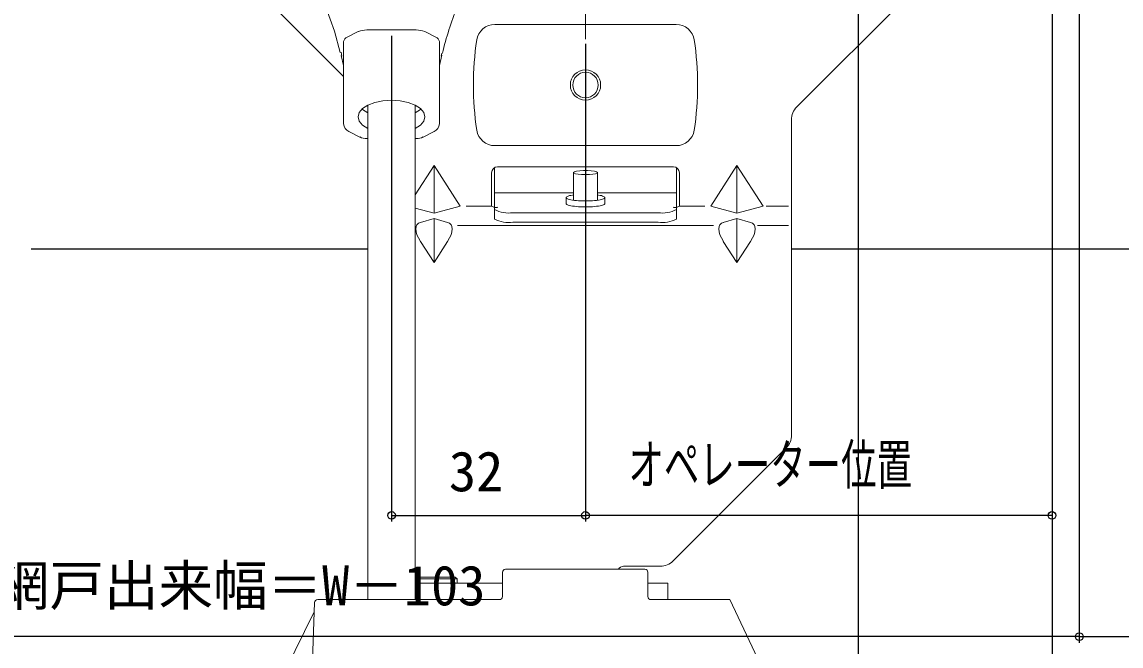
# Model space of a CAD drawing. Units: millimetres, scale not verified. Extents: x -525 to 525, y -783 to 779.
# Drawn here: x 209.2 to 390.6, y -690.4 to -587.5 of the extents above; entities that cross this region are included whole.
import ezdxf
from ezdxf.enums import TextEntityAlignment as Align

# ---------------------------------------------------------------- set-up
doc = ezdxf.new("R2010")
doc.units = ezdxf.units.MM
doc.header["$LTSCALE"] = 4
doc.linetypes.add('DOUBLE_CHAIN2', pattern=[12.8, 9, -1, 0.6, -0.6, 0.6, -1])
doc.layers.add('0-5_YKK_13', color=4, linetype='Continuous', lineweight=18)
doc.layers.add('0-7_YKK_D', color=6, linetype='Continuous')
doc.layers.add('0-9_YSS_K', color=3, linetype='Continuous')
doc.styles.add('ＭＳ ゴシック', font='')
doc.styles.get('ＭＳ ゴシック').set_extended_font_data('MS Gothic')

msp = doc.modelspace()

# ---------------------------------------------------------------- linework, layer by layer
at = {"layer": '0-5_YKK_13'}
for p, q in [((302.241, -526.213), (302.241, -590.295)), ((262.328, -596.476), (244.619, -578.767)), ((359.862, -578.767), (337.119, -601.51)), ((262.914, -589.997), (264.742, -589.083)), ((264.742, -589.083), (264.751, -589.079)), ((266.142, -588.791), (266.156, -588.79)), ((274.299, -588.79), (266.156, -588.79)), ((274.299, -588.79), (274.313, -588.791)), ((275.704, -589.079), (275.714, -589.083)), ((275.714, -589.083), (277.542, -589.997)), ((317.217, -587.889), (287.265, -587.889)), ((262.328, -590.705), (262.328, -590.698)), ((262.328, -590.705), (262.328, -600.231)), ((262.904, -590.002), (262.914, -589.997)), ((277.542, -589.997), (277.551, -590.002)), ((278.128, -590.698), (278.128, -590.705)), ((278.128, -600.231), (278.128, -590.705)), ((261.902, -592.486), (262.017, -593.106)), ((261.918, -592.992), (262.31, -594.688)), ((278.145, -594.691), (278.541, -592.973)), ((278.437, -593.115), (278.526, -592.635)), ((262.328, -600.231), (262.328, -604.302)), ((278.128, -604.302), (278.128, -600.231)), ((266.328, -601.194), (266.328, -607.896)), ((274.128, -607.896), (274.128, -601.194)), ((336.241, -603.631), (336.241, -655.646)), ((263.174, -605.55), (265.002, -606.465)), ((275.454, -606.465), (277.282, -605.55)), ((266.156, -606.717), (266.328, -606.717)), ((274.128, -606.717), (274.299, -606.717)), ((266.328, -607.896), (266.328, -682.789)), ((274.128, -682.789), (274.128, -607.896)), ((287.265, -607.889), (317.217, -607.889)), ((277.241, -619.057), (277.241, -611.159)), ((327.241, -619.057), (327.241, -611.159)), ((286.741, -617.889), (286.741, -612.389)), ((287.241, -620.007), (287.241, -611.523)), ((287.741, -611.389), (316.741, -611.389)), ((300.241, -612.298), (300.241, -616.815)), ((304.241, -616.815), (304.241, -612.298)), ((317.241, -620.007), (317.241, -611.523)), ((317.741, -617.889), (317.741, -612.389)), ((300.241, -615.653), (287.241, -615.653)), ((299.041, -616.457), (299.041, -617.442)), ((317.241, -615.653), (304.241, -615.653)), ((305.441, -617.442), (305.441, -616.457)), ((277.241, -619.057), (274.128, -618.216)), ((281.566, -617.889), (277.241, -619.057)), ((286.741, -617.889), (282.566, -617.889)), ((321.915, -617.889), (317.741, -617.889)), ((327.241, -619.057), (322.915, -617.889)), ((331.566, -617.889), (327.241, -619.057)), ((335.741, -617.889), (332.066, -617.889)), ((274.989, -620.543), (277.241, -619.935)), ((314.241, -618.952), (290.241, -618.952)), ((324.989, -620.543), (327.241, -619.935)), ((281.126, -621.061), (323.356, -621.061)), ((314.241, -620.528), (290.241, -620.528)), ((330.626, -621.061), (335.741, -621.061)), ((316.719, -676.41), (335.362, -657.767)), ((288.541, -678.289), (288.541, -682.289)), ((312.041, -677.789), (289.041, -677.789)), ((308.531, -677.289), (314.798, -677.289)), ((312.541, -682.291), (312.541, -678.289)), ((280.741, -679.089), (274.128, -679.089)), ((281.041, -679.389), (274.128, -679.389)), ((274.128, -680.089), (288.541, -680.089)), ((274.128, -680.089), (274.541, -680.089)), ((279.541, -680.089), (274.541, -680.089)), ((281.041, -679.389), (280.741, -679.089)), ((312.541, -680.089), (315.841, -680.089)), ((315.841, -680.089), (315.841, -682.789)), ((257.542, -683.271), (256.808, -704.306)), ((261.839, -682.789), (258.042, -682.789)), ((288.041, -682.789), (261.839, -682.789)), ((288.041, -682.789), (288.041, -682.789)), ((288.541, -682.289), (288.541, -682.289)), ((322.243, -682.789), (313.041, -682.789)), ((326.04, -682.789), (322.243, -682.789)), ((336.338, -704.467), (326.04, -682.789)), ((257.489, -684.787), (247.666, -704.623))]:
    msp.add_line(p, q, dxfattribs=at)
for points in [[(259.391, -585.026), (260.792, -588.989), (261.755, -592.527)], [(270.228, -600.383), (268.804, -600.476), (267.478, -600.751), (266.339, -601.188), (265.465, -601.758), (264.915, -602.421), (264.728, -603.133), (264.915, -603.844), (265.465, -604.508), (266.328, -605.072)], [(265.38, -601.834), (265.465, -601.91), (266.328, -602.474)], [(274.128, -605.072), (274.991, -604.508), (275.54, -603.844), (275.728, -603.133), (275.54, -602.421), (274.991, -601.758), (274.117, -601.188), (272.978, -600.751), (271.651, -600.476), (270.228, -600.383)], [(274.128, -602.474), (274.991, -601.91), (275.076, -601.834)], [(281.566, -617.889), (277.241, -611.159), (274.128, -616.002)], [(331.566, -617.889), (327.241, -611.159), (322.915, -617.889)], [(300.241, -616.024), (300.119, -616.041), (299.845, -616.088), (299.607, -616.141), (299.407, -616.199), (299.249, -616.26), (299.134, -616.324), (299.064, -616.39), (299.041, -616.457), (299.064, -616.524), (299.134, -616.59), (299.249, -616.654), (299.407, -616.715), (299.607, -616.773), (299.845, -616.825), (300.119, -616.873), (300.423, -616.914), (300.754, -616.949), (301.106, -616.976), (301.475, -616.996), (301.855, -617.009), (302.241, -617.013), (302.626, -617.009), (303.007, -616.996), (303.375, -616.976), (303.728, -616.949), (304.059, -616.914), (304.363, -616.873), (304.636, -616.825), (304.874, -616.773), (305.074, -616.715), (305.233, -616.654), (305.348, -616.59), (305.417, -616.524), (305.441, -616.457), (305.417, -616.39), (305.348, -616.324), (305.233, -616.26), (305.074, -616.199), (304.874, -616.141)], [(304.874, -616.141), (304.636, -616.088), (304.363, -616.041), (304.241, -616.024)], [(299.041, -617.442), (299.064, -617.509), (299.134, -617.575), (299.249, -617.639), (299.407, -617.7), (299.607, -617.757), (299.845, -617.81), (300.119, -617.858), (300.423, -617.899), (300.754, -617.934), (301.106, -617.961), (301.475, -617.981), (301.855, -617.993), (302.241, -617.997), (302.626, -617.993), (303.007, -617.981), (303.375, -617.961), (303.728, -617.934), (304.059, -617.899), (304.363, -617.858), (304.636, -617.81), (304.874, -617.757), (305.074, -617.7), (305.233, -617.639), (305.348, -617.575), (305.417, -617.509), (305.441, -617.442)], [(277.241, -627.197), (277.241, -619.935), (279.492, -620.543)], [(327.241, -627.197), (327.241, -619.935), (329.492, -620.543)], [(274.989, -623.695), (277.241, -627.197), (279.492, -623.695)], [(324.989, -623.695), (327.241, -627.197), (329.492, -623.695)], [(279.541, -680.089), (281.041, -680.089), (281.041, -679.389)]]:
    msp.add_lwpolyline(points, dxfattribs=at)
msp.add_lwpolyline([(302.241, -612.674), (301.591, -612.655), (301.012, -612.601), (300.566, -612.517), (300.302, -612.412), (300.248, -612.298), (300.409, -612.187), (300.769, -612.091), (301.289, -612.021), (301.912, -611.984), (302.57, -611.984), (303.193, -612.021), (303.712, -612.091), (304.072, -612.187), (304.234, -612.298), (304.18, -612.412), (303.915, -612.517), (303.469, -612.601), (302.89, -612.655)], close=True, dxfattribs=at)
for radius in [2.5, 2.1]:
    msp.add_circle((302.241, -597.889), radius, dxfattribs=at)
for centre, radius, start, end in [((333.956, -606.174), 56.963, 158.20687, 166.27187), ((266.207, -592.604), 3.814, 90.97563, 112.43816), ((274.239, -592.651), 3.861, 67.69297, 88.89325), ((287.265, -590.889), 3, 90, 171.43472), ((317.217, -590.889), 3, 8.56528, 90), ((263.318, -590.932), 1.018, 114.00574, 166.68508), ((277.199, -590.881), 0.946, 11.15013, 68.15747), ((333.741, -597.889), 50, 171.43472, 188.56528), ((270.741, -597.889), 50, 351.43472, 8.56528), ((339.241, -603.631), 3, 135, 180), ((263.691, -604.279), 1.363, 180.97938, 247.96565), ((276.76, -604.273), 1.369, 292.15153, 358.77459), ((287.265, -604.889), 3, 188.56528, 270), ((317.217, -604.889), 3, 270, 351.43472), ((266.087, -604.354), 2.364, 242.84773, 271.68802), ((274.441, -604.69), 2.032, 266.00486, 299.68239), ((287.741, -612.389), 1, 90, 180), ((316.741, -612.389), 1, 0, 90), ((287.498, -616.492), 1.589, 241.51839, 260.66988), ((289.513, -614.243), 4.766, 241.51839, 278.77946), ((314.968, -614.243), 4.766, 261.22054, 298.48161), ((316.983, -616.492), 1.589, 279.33012, 298.48161), ((289.513, -615.818), 4.766, 241.51839, 278.77946), ((314.968, -615.818), 4.766, 261.22054, 298.48161), ((333.241, -655.646), 3, 315, 0), ((314.598, -674.289), 3, 270, 315), ((289.041, -678.289), 0.5, 90, 180), ((308.531, -678.289), 1, 90, 149.9998), ((312.041, -678.289), 0.5, 0, 90), ((258.042, -683.289), 0.5, 90, 177.99999), ((288.041, -682.289), 0.5, 270, 0), ((313.041, -682.289), 0.5, 180, 270)]:
    msp.add_arc(centre, radius, start, end, dxfattribs=at)
at = {"layer": '0-5_YKK_13', "linetype": 'DOUBLE_CHAIN2'}
for centre, start, end in [((287.498, -616.492), 260.66988, 278.77946), ((316.983, -616.492), 261.22054, 279.33012)]:
    msp.add_arc(centre, 1.589, start, end, dxfattribs=at)
at = {"layer": '0-5_YKK_13'}
for centre, major_axis, start_param, end_param in [((277.441, -623.695), (2.9, -2.9), 2.8797933, 4.2760567), ((277.041, -623.695), (-2.9, -2.9), 2.0071286, 3.403392), ((327.441, -623.695), (2.9, -2.9), 2.8797933, 4.2760567), ((327.041, -623.695), (2.9, 2.9), 5.1487213, 6.5449847)]:
    msp.add_ellipse(centre, major_axis=major_axis, ratio=0.466308, start_param=start_param, end_param=end_param, dxfattribs=at)
at = {"layer": '0-7_YKK_D'}
for p, q in [((347.241, -495.389), (347.241, -729.898)), ((379.241, -526.389), (379.241, -709.898)), ((379.241, -526.389), (379.241, -729.898)), ((379.241, -526.389), (379.241, -669.898)), ((379.241, -526.439), (379.241, -729.898)), ((383.741, -529.189), (383.741, -689.898)), ((383.741, -529.189), (383.741, -689.898)), ((270.241, -589.79), (270.241, -669.898)), ((302.241, -591.073), (302.241, -669.898)), ((302.241, -591.073), (302.241, -669.898)), ((270.241, -668.898), (302.241, -668.898)), ((379.241, -668.898), (302.241, -668.898)), ((383.741, -688.898), (146.741, -688.898)), ((383.741, -688.898), (435.238, -688.898))]:
    msp.add_line(p, q, dxfattribs=at)
for centre in [(270.241, -668.898), (302.241, -668.898), (302.241, -668.898), (379.241, -668.898), (383.741, -688.898), (383.741, -688.898)]:
    msp.add_circle(centre, 0.637, dxfattribs=at)
at = {"layer": '0-9_YSS_K'}
for p, q in [((210.741, -624.889), (266.328, -624.889)), ((336.241, -624.889), (435.241, -624.889))]:
    msp.add_line(p, q, dxfattribs=at)

# ---------------------------------------------------------------- texts
at = {"layer": '0-7_YKK_D', "style": 'ＭＳ ゴシック', "width": 0.65}
msp.add_text('オペレーター位置', height=6.598, dxfattribs=at).set_placement((309.33, -665.773), align=Align.BOTTOM_LEFT)
at = {"layer": '0-7_YKK_D', "style": 'ＭＳ ゴシック'}
for s, p in [('32', (279.695, -666.898)), ('網戸出来幅＝W－103', (204.772, -685.722))]:
    msp.add_text(s, height=6.598, dxfattribs=at).set_placement(p, align=Align.BOTTOM_LEFT)

doc.saveas('drawing.dxf')
